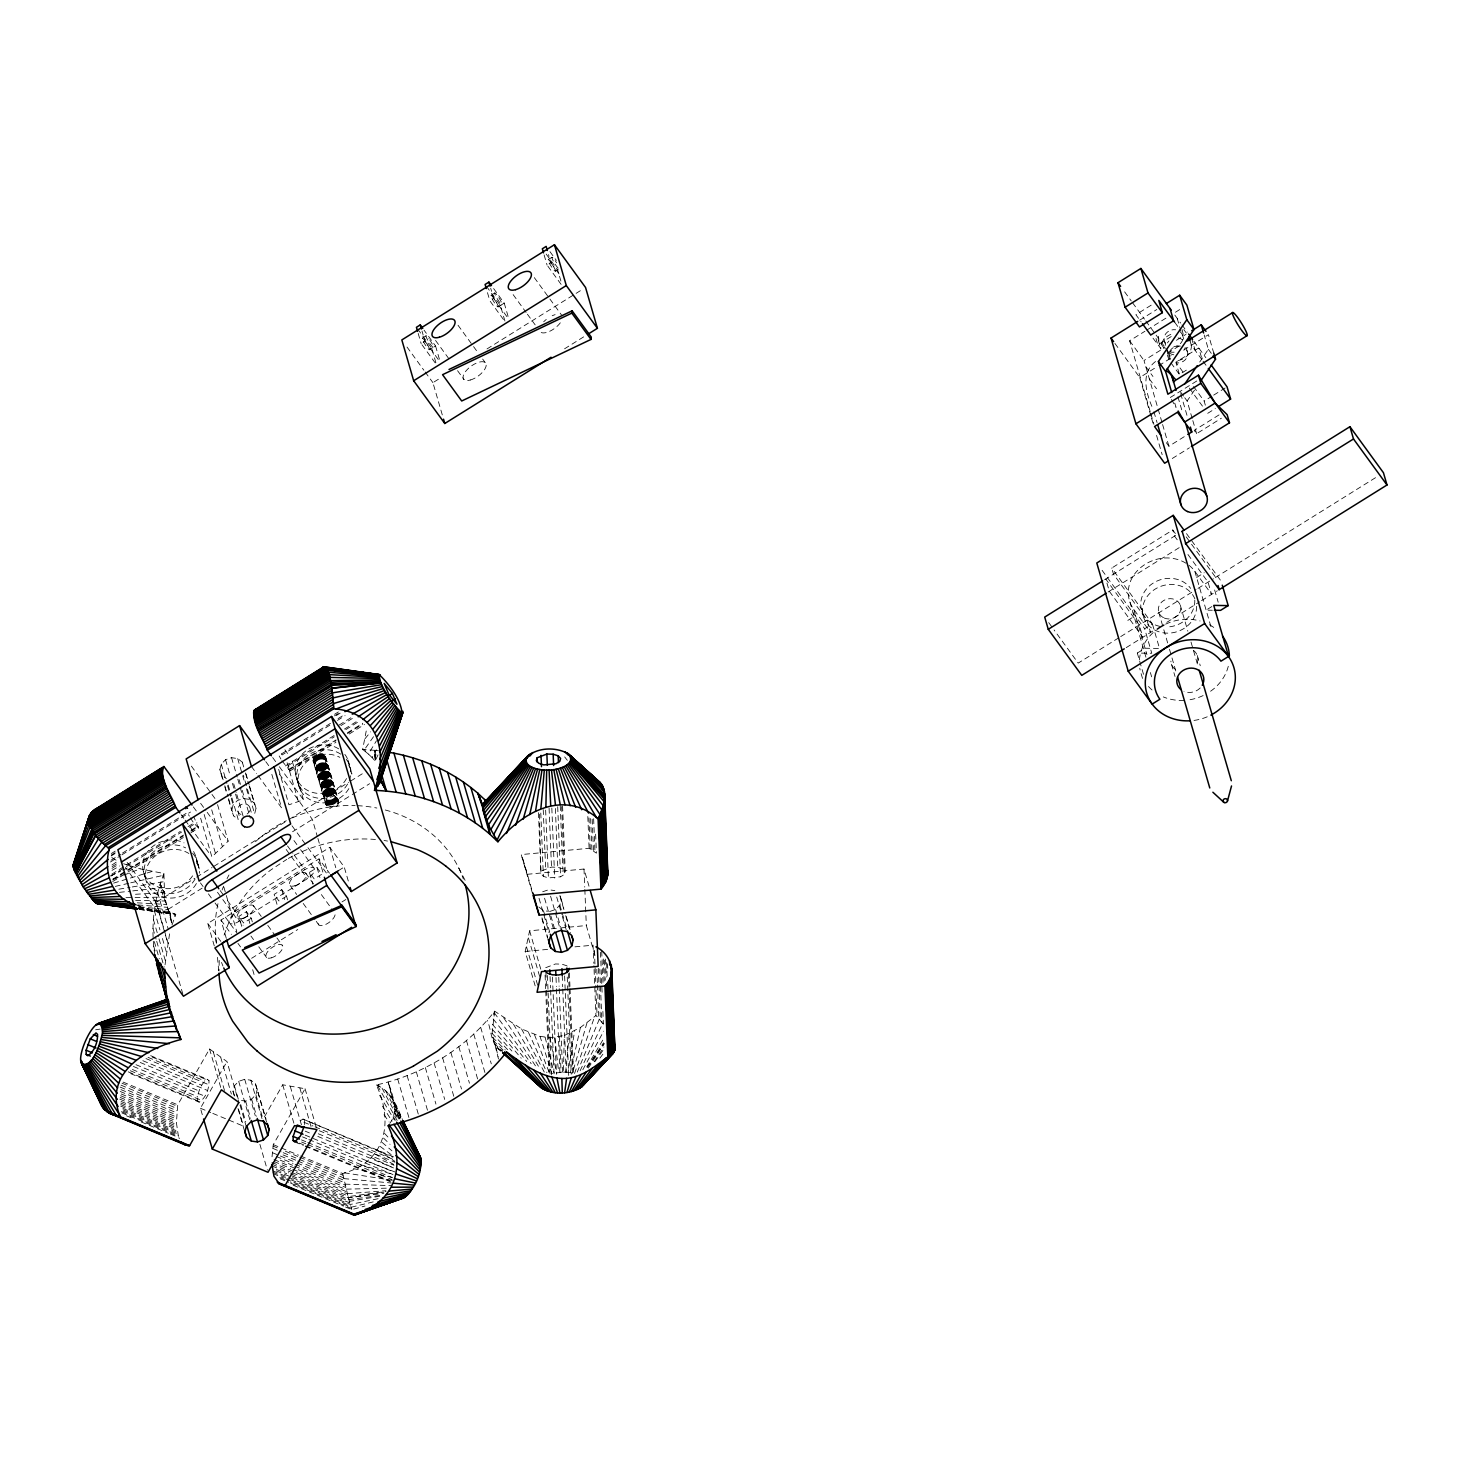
<?xml version="1.0" encoding="UTF-8"?>
<svg xmlns="http://www.w3.org/2000/svg" width="1460" height="1460" viewBox="0 0 1460 1460"><rect width="100%" height="100%" fill="white"/><g stroke="black" fill="none" stroke-linecap="round" stroke-linejoin="round"><path stroke-width="0.75" stroke-dasharray="5 3.75" d="M378.505 750.787L374.618 750.312L375.585 761.609L374.618 750.312L362.627 749.546L366.898 727.5M163.903 873.481L160.18 884.067C162.243 897.699 169.907 909.288 171.641 922.683L164.633 897.079L163.903 873.481L140.215 868.864L123.625 863.773M121.928 1112.922L178.43 1136.446L176.404 1122.703L177.755 1104.837L209.546 1048.973L226.975 1061.584L238.838 1102.409M300.632 1156.01L342.68 1173.511C385.878 1161.832 393.871 1122.265 376.333 1084.981C422.542 1074.651 465.539 1048.736 494.666 1011.196L521.567 1028.953L540.017 1036.344L551.898 1073.447L563.451 1072.096L564.272 1035.541L580.423 1027.511L595.936 1015.558L593.91 965.608M313.079 760.952C328.628 736.059 330.471 783.199 313.079 760.952L325.817 804.57C352.864 816.286 327.387 776.446 325.817 804.57M190.913 832.747L198.542 827.984L193.998 817.217M281.871 760.769L290.12 770.88L288.514 765.368L334.303 736.807M154.833 954.949C151.073 931.316 153.099 906.897 160.18 884.067L164.067 891.659M165.035 964.786L169.579 933.67M219.237 960.406L219 970.991M272.034 1156.758L273.276 1144.622L305.067 1088.74L282.711 1084.78L263.895 1117.831M498.499 1059.011L492.075 1033.406L494.666 1011.196M563.451 1072.096L565.805 1072.151L569.272 1033.643M389.802 1123.379C399.146 1110.768 392.558 1095.055 388.196 1082.006L392.521 1098.778M565.805 1072.151L568.123 1072.333L574.601 1031.015M535.163 985.847L525.18 951.464L529.615 930.805L586.318 925.549L595.041 955.625M568.123 1072.333L570.367 1072.626L580.423 1027.511M222.358 778.289L219.858 769.694L221.263 764.109L225.552 759.693L231.556 757.685L237.706 758.58L242.305 762.156L243.546 765.679M231.939 797.908L238.181 819.407L233.564 815.83L231.72 810.537L233.125 804.934L237.414 800.518L243.418 798.51L249.55 799.405L254.168 802.982L256.029 808.274L254.624 813.877L243.382 775.205M234.257 1095.639L232.998 1091.332L234.403 1085.729L238.692 1081.331L244.714 1079.305L250.846 1080.217L255.463 1083.794L266.048 1119.163M241.52 1100.511L245.609 1101.114L251.613 1099.088L255.901 1094.69L257.307 1089.087M549.599 911.514L555.603 909.489L559.892 905.091L561.297 899.488L559.454 894.195M199.199 1102.154L197.629 1100.749C197.465 1092.883 200.567 1083.63 207.448 1079.323L209.017 1080.728C209.181 1088.594 206.079 1097.847 199.199 1102.154L127.695 1072.388M562.574 805.902L565.257 871.474L564.418 874.376L560.567 876.803L548.413 877.934L543.375 876.328L540.948 873.719L539.361 812.034M586.975 1022.894L572.502 1073.027L570.367 1072.626M172.043 924.892L175.766 914.307L139.156 908.959M224.092 935.112L228.672 922.83L238.071 905.236A136.2 120.377 -16.2 0 1 270.648 870.069L286.817 859.338M574.528 1073.538L594.585 1016.78M577.266 1072.096L599.275 1019.281L595.936 1015.558M378.012 754.911L375.129 760.989L374.618 750.312L376.388 756.444M580.113 1070.709L602.761 1023.442L599.275 1019.281M374.581 760.368L372.118 757.576L376.279 749.728M582.814 1069.815L603.673 1031.198M202.301 1114.692L200.44 1108.249L226.975 1061.584M586.701 1066.986L603.728 1038.553M372.118 757.576L368.394 754.035L376.443 740.786M588.307 1068.045L604.276 1043.772M594.111 1061.748L603.929 1047.003M587.285 1067.096L603.564 1042.75M1199.7 362.043L1208.351 349.305L1204.208 335.015M1192.181 418.418L1187.126 401.007L1194.535 390.094M587.413 1067.315L604.038 1043.572M368.394 754.035L363.905 750.404L374.143 735.803M594.932 1061.657L604.166 1048.663M599.896 1058.135L603.929 1052.824M365.018 738.705L370.657 731.843M217.558 804.642L228.161 841.179L211.882 856.911L200.641 818.239M1155.517 361.514C1139.913 373.231 1146.465 394.802 1153.291 409.548M112 864.995L117.676 861.163L108.733 855.615M541.769 870.817L551.497 867.076L557.793 867.258L562.812 868.864L565.257 871.474M545.73 967.688L555.457 963.965L561.753 964.147L566.79 965.753L569.217 968.345M422.305 338.154L426.119 335.763M490.98 295.321L494.794 292.931M548.212 259.624L552.026 257.234M435.208 362.92L421.155 343.629L424.988 341.257L422.013 331.055M486.381 286.215L500.415 305.505L505.16 321.839L489.848 300.796L493.662 298.424L490.688 288.222M561.114 284.39L547.08 265.099L550.894 262.727L548.522 254.569M429.404 349.743A6.807 0.967 58 0 0 424.97 340.892A6.807 0.967 58 0 0 423.199 341.202A6.807 0.967 58 0 0 429.404 349.743L433.219 347.37M498.097 306.91A6.807 0.967 58 0 0 493.644 298.059A6.807 0.967 58 0 0 491.874 298.369A6.807 0.967 58 0 0 498.097 306.91L501.911 304.538A6.807 0.967 58 0 0 497.458 295.668A6.807 0.967 58 0 0 495.688 295.997A6.807 0.967 58 0 0 501.911 304.538M555.311 271.231A6.807 0.967 58 0 0 550.876 262.362A6.807 0.967 58 0 0 549.106 262.672A6.807 0.967 58 0 0 555.311 271.231L559.144 268.841M435.883 362.627L431.74 348.338L435.554 345.965L424.057 330.179M500.415 305.505L504.229 303.132L492.75 287.346M442.289 414.895L432.926 382.666L440.664 377.848M487.019 348.922L581.682 289.883M564.564 348.794L585.825 335.526M111.362 853.498L115.176 851.125M334.559 714.305L338.373 711.914M111.288 855.067L115.103 852.695M334.486 715.856L338.3 713.484M111.234 855.925L115.048 853.553M336.329 715.528L340.143 713.155M111.051 860.195L120.596 854.264M122.494 853.06L187.355 812.618L189.325 816.122M330.435 723.375L278.933 755.495L280.886 759.017M338.063 718.612L343.793 715.053M110.431 862.002L119.975 856.053M121.873 854.866L190.548 812.034M329.814 725.182L282.127 754.93L280.119 752.447M337.442 720.419L345.071 715.655M112.091 866.656L117.822 863.097M339.103 725.072L352.462 716.75M111.964 868.371L117.694 864.794M340.892 725.602L352.334 718.448M111.727 874.212L180.401 831.379M188.03 826.634L193.76 823.057L198.542 827.984M285.32 765.952L334.924 735.019M344.469 729.069L357.81 720.729M111.106 876.018L124.465 867.696M126.363 866.492L181.679 831.999M189.325 827.236L196.954 822.473M345.746 729.671L359.105 721.349M112.84 879.102L126.18 870.78M128.097 869.594L183.412 835.083M191.041 830.32L196.771 826.761M288.332 769.639L336.037 739.91M347.48 732.756L362.737 723.248M112.767 879.96L126.126 871.638M128.024 870.434L183.358 835.941M190.986 831.178L198.615 826.415M290.193 769.311L335.964 740.749M347.407 733.614L362.682 724.105M112.712 881.53L126.053 873.208M127.969 872.003L183.285 837.511M290.12 770.88L335.909 742.319M349.25 733.997L364.526 724.47M182.847 994.078L156.183 902.335L194.691 878.318M196.607 877.113L212.01 867.514M213.927 866.309L287.072 820.702M289.007 819.498L348.666 782.286M350.601 781.082L364.069 772.668M202.082 888.173L159.742 914.58L125.414 867.423M292.566 831.744L350.51 795.609M352.225 794.532L369.599 783.71M1151.173 305.176L1135.898 314.703L1141.154 321.93M1139.639 320.214L1156.813 309.502M1150.188 411.519L1129.639 340.782L1144.914 331.274M1146.812 330.07L1167.799 316.984M1175.428 312.239L1181.158 308.662M214.291 945.916L207.776 923.45L329.869 847.311L344.231 867.039L348.976 883.373M226.318 938.415L220.971 920.037L319.028 858.881L329.486 873.226M236.137 912.518L304.812 869.686A10.001 4.453 -36.1 0 1 314.521 868.937A10.001 4.453 -36.1 0 1 307.421 878.664L238.746 921.497A10.001 4.453 -36.1 0 1 229.056 922.245A10.001 4.453 -36.1 0 1 236.137 912.518L225.497 897.9M241.721 926.333L238.838 916.405L246.466 911.661L251.248 918.231L252.398 922.191M276.998 904.324L274.133 894.396L281.762 889.651L286.543 896.221L287.693 900.181M309.41 872.386L317.039 867.623L321.839 874.212L314.21 878.957L309.41 872.386L312.878 884.286M1171.23 336.548L1157.871 344.888L1155.499 336.712M1161.977 422.341L1144.001 360.51L1164.989 347.425M1176.431 340.29L1185.976 334.34M251.248 918.231L243.619 922.994L238.838 916.405M286.543 896.221L278.915 900.984L274.133 894.396M1167.471 353.247L1178.986 346.075M338.501 870.598L344.231 867.039M1150.954 416.1L1139.749 377.519L1156.904 366.807M1158.82 365.62L1172.179 357.28M1183.622 350.144L1208.424 334.687L1213.753 353.046M1170.993 362.901L1179.424 374.472L1187.053 369.709M251.613 958.289L297.767 929.509M341.987 901.933L345.837 899.542M1170.281 397.503L1200.813 378.469M1205.34 405.168L1204.153 401.08L1211.782 396.317M1213.68 395.131L1225.141 387.995M1207.712 413.326L1215.341 408.563M1166.303 442.654L1168.912 446.249L1187.984 434.35M1219.027 414.914L1194.225 430.371L1196.616 433.675L1221.418 418.199M1172.271 458.495L1189.444 447.782M1187.947 554.508L1208.041 582.12L1211.599 594.366L1194.846 571.353A36.336 32.12 -16.2 0 0 1163.018 558.103C1150.608 559.49 1138.964 566.352 1132.486 577.138A36.336 32.12 -16.2 0 0 1133.799 609.44L1150.553 632.454L1146.994 620.208L1113.487 574.182L1111.717 568.049L1172.763 529.98L1175.391 533.575M1104.581 579.73L1176.066 535.145M1108.14 591.975L1179.625 547.39M1127.832 620.39L1135.588 615.554M1196.634 577.485L1204.263 572.721M1118.78 637.801L1078.21 663.095L1054.083 629.972M1120.714 636.596L1196.05 589.603M1197.985 588.398L1213.442 578.762M1215.377 577.558L1375.722 477.566M1143.509 674.319L1137.322 653.058L1151.776 653.259L1144.658 628.767L1152.396 623.931L1111.717 568.049M1126.207 647.638L1155.17 629.57M1166.777 622.343L1199.609 601.848M1201.543 600.644L1217.33 590.807M1137.322 653.058L1145.078 648.222L1159.514 648.441L1152.396 623.931M1211.836 606.575L1206.124 610.152L1212.311 610.243M393.397 1156.74L302.987 1119.09L300.304 1120.733L312.933 1125.988M112 870.361L119.738 865.981M110.467 875.945L120.724 871.127M122.768 870.178L130.962 866.327M113.624 879.011L121.8 875.89M123.863 875.106L140.215 868.864M292.219 761.116L303.461 799.806L288.952 804.788L278.349 768.27M542.682 891.75L548.705 889.724L554.837 890.618M113.643 883.099L152.168 871.456M345.527 1207L351.787 1209.61L364.982 1206.015M540.017 1036.344L550 1037.695L564.272 1035.541M373.212 1201.89L351.094 1207.256L290.321 1181.943M115.303 886.384L128.535 883.337M130.725 882.826L163.794 875.215M378.122 1198.715L350.309 1204.482L287.547 1178.348M379.837 1196.215L349.433 1201.343L272.418 1169.259M118.862 889.195L130.049 887.333M132.294 886.95L163.666 881.731M95.63 1029.793L100.101 1029.081M290.668 1173.749L348.484 1197.802L383.943 1192.163M342.68 1173.511L348.119 1196.616L386.079 1191.488M379.618 1195.521L348.885 1199.591L288.806 1174.57M348.119 1196.616L348.484 1197.802L383.87 1193.331M119.446 892.352L130.542 891.148M132.75 890.892L163.812 887.479M532.444 893.264L521.22 854.574L589.11 848.296L596.428 853.151L595.589 832.93M589 886.22L584 869.029L527.297 874.284L521.22 854.574M139.321 909.379L175.766 914.307M525.18 951.464L550.073 949.164M574.966 946.847L593.07 945.186L593.818 963.345M347.407 1193.678L385.896 1190.721M135.47 894.286L164.122 892.589L160.18 884.067L164.232 893.429M346.294 1189.152L386.352 1188.184M125.961 897.681L132.787 897.572M135.068 897.535L164.633 897.079M135.652 900.345L165.29 901.021M345.089 1184.151L391.243 1185.63M137.258 902.827L166.13 904.433M137.933 904.926L167.133 907.335M343.83 1178.603L391.426 1183.02M139.594 906.751L168.302 909.762M138.463 906.697L164.031 912.281M138.153 907.864L169.689 911.697L175.163 914.361M138.518 908.029L152.077 909.689M137.714 908.667L171.258 913.12M139.576 909.379L173.046 914.015M538.849 907.043L543.448 910.62L547.555 911.222M344.414 1172.8L392.338 1180.355M384.053 840.486L387.502 841.069M353.393 1168.566L392.923 1177.545M360.474 1164.678L391.974 1174.168M135.488 904.598L142.825 907.153M366.186 1160.992L395.058 1171.997M150.672 1055.671L207.448 1079.323M152.242 1057.095L209.017 1080.728M302.987 1119.09L392.868 1157.287M148.007 1057.332L204.783 1080.966M315.031 1126.865L394.948 1160.134M145.964 1058.573L209.054 1084.835M319.302 1130.734L395.003 1162.251M142.843 1060.708L201.717 1085.218M318.28 1133.763L393.981 1165.281M140.269 1062.497L207.557 1090.51M305.195 1131.153L309.392 1132.905M317.805 1136.409L393.507 1167.927M135.999 1064.705L199.089 1090.967M305.14 1135.113L393.452 1171.887M133.426 1066.475L204.929 1096.241M302.567 1136.902L306.764 1138.654M308.863 1139.53L392.977 1174.552M132.404 1069.505L197.593 1096.642M301.545 1139.913L305.742 1141.665M307.841 1142.541L391.955 1177.563M130.36 1070.746L201.863 1100.511M301.599 1142.03L305.815 1143.782M307.914 1144.658L392.028 1179.68M128.243 1071.841L197.629 1100.749M299.464 1143.143L303.68 1144.896M305.779 1145.772L389.893 1180.793M294.719 1141.939L303.132 1145.425M305.231 1146.301L391.462 1182.198M200.44 1108.249L210.751 1112.538M212.813 1113.396L241.721 1125.441M123.078 1082.079L177.755 1104.837M273.276 1144.622L298.515 1155.134M122.001 1083.229L177.536 1106.351M273.057 1146.136L277.181 1147.852M285.412 1151.265L297.749 1156.411M299.811 1157.269L342.99 1175.245M120.997 1085.163L177.244 1108.578M272.764 1148.363L281.105 1151.831M283.185 1152.688L343.611 1177.855M120.14 1087.079L176.989 1110.75M283.058 1154.915L295.687 1160.171M297.803 1161.047L344.122 1180.355M120.961 1089.634L176.788 1112.885M272.327 1152.652L295.066 1162.123M297.128 1162.999L344.688 1182.801M120.231 1091.478L176.624 1114.966M276.341 1156.466L293.04 1163.438M295.139 1164.295L345.254 1185.173M121.198 1093.96L176.514 1116.991M280.229 1160.171L292.529 1165.281M294.573 1166.139L345.783 1187.473M120.614 1095.712L176.423 1118.944M274.024 1159.587L346.385 1189.717M120.194 1097.464L176.404 1120.86M274.005 1161.503L290.668 1168.438M292.748 1169.296L346.859 1191.834M119.775 1099.124L176.404 1122.703M271.943 1162.488L347.462 1193.933M121.071 1101.442L176.459 1124.51M271.998 1164.277L290.449 1171.96M292.511 1172.818L347.9 1195.886M120.815 1103.012L176.55 1126.226M272.089 1166.011L288.605 1172.891M120.76 1104.6L176.696 1127.886M276.378 1169.387L286.726 1173.712M120.669 1106.096L176.879 1129.492M122.877 1108.45L177.098 1131.025M272.637 1170.792L349.798 1202.93L351.787 1209.61M122.987 1109.837L177.372 1132.486M272.91 1172.252L285.448 1177.49M123.279 1111.224L177.682 1133.872M273.202 1173.658L283.678 1178.001M285.759 1178.877L350.637 1205.887M121.454 1111.644L178.029 1135.187M279.846 1177.581L288.24 1181.067M280.229 1178.822L288.605 1182.308M290.704 1183.184L351.385 1208.442M126.564 1115.841L132.842 1118.451M141.2 1121.937L168.393 1133.252M170.492 1134.128L176.769 1136.738M293.223 1185.228L343.428 1206.124M370.803 1157.415L394.401 1168.365M502.532 1051.2C490.341 1046.455 491.837 1030.139 487.22 1020.23M376.333 1084.981C390.915 1090.693 396.919 1105.95 402.394 1119.382M374.581 1153.838L393.726 1164.423M1183.239 334.413L1181.286 326.146M1168.912 359.616L1165.883 350.728M377.666 1150.206L394.82 1161.302M362.627 749.546L363.905 750.404M380.148 1146.41L392.831 1155.882M219.858 769.694L221.701 775.005L226.318 778.582M382.1 1142.414L391.974 1150.827M497.586 1048.225L500.944 1051.255M500.707 1050.598L495.743 1046.09L498.134 1056.784M494.283 1043.553L502.386 1051.072M493.188 1040.615L503.043 1050.032M383.542 1138.088L390.057 1144.348M492.458 1037.239L505.288 1049.995M492.075 1033.406L507.733 1049.758M384.509 1133.343L389.126 1138.307M492.038 1029.117L511.894 1051.017M602.761 1023.442L603.418 1024.172L602.852 1010.685M492.403 1024.299L521.202 1058.208M493.152 1018.916L526.713 1061.475M564.673 756.919L567.338 760.332M1208.351 349.305L1211.946 354.251M1174.807 315.068L1180.647 323.08M1181.979 324.887L1187.272 332.168M1193.897 341.275L1205.832 357.663M1183.786 329.577L1186.268 333.008M1174.789 322.386L1181.14 331.11M1190.028 340.727L1191.269 345.016L1202.31 360.182L1198.751 347.936L1175.866 362.226L1179.424 374.472M1203.058 361.222L1207 366.624M1124.62 291.836L1131.245 300.942M1132.559 302.749L1144.494 319.138M1145.826 320.963L1164.386 346.458M1165.7 348.283L1171.066 355.638M1182.947 371.953L1176.304 362.846A9.545 8.431 -16.2 0 0 1186.615 358.01A9.545 8.431 -16.2 0 0 1184.699 347.918M1193.55 386.517L1204.153 401.08M1158.656 336.256A15.44 13.651 -16.2 0 0 1158.273 339.851L1164.624 349.013M1152.998 338.173L1160.773 348.429A15.44 13.651 -16.2 0 1 1171.577 334.121M1189.352 388.104L1202.456 406.117M1183.531 396.08L1179.954 391.134L1187.309 416.501M1184.735 397.722L1187.126 401.007M1129.639 340.782L1144.001 360.51M1145.79 366.642L1152.962 376.498M1149.348 378.888L1156.521 388.743M1114.929 343.447L1139.749 377.519M1186.505 533.612L1221.089 581.098M1186.195 536.86L1190.21 542.39M1191.561 544.233L1215.687 577.375M1177.216 539.78L1174.534 536.094L1172.763 529.98M1102.099 570.331L1144.658 628.767M1048.718 622.599L1052.751 628.129M549.964 251.649L556.351 260.427M546.149 254.04L557.647 269.808L561.79 284.098M550.894 262.727L559.819 275.009M534.323 277.637L548.577 297.238M549.891 299.008L561.553 315.05M513.135 294.61L526.093 312.422M527.389 314.192L535.181 324.887M493.662 298.424L507.697 317.714M458.02 325.233L472.273 344.834M473.569 346.604L477.457 351.951M482.658 359.069L485.249 362.627M435.536 340.417L449.789 359.999M457.564 370.694L464.043 379.6M417.688 329.048L431.74 348.338M424.988 341.257L439.022 360.547M407.012 347.042L423.856 370.201M425.152 371.971L432.926 382.666M284.901 749.801L287.584 753.47M272.691 757.558L278.057 764.912M279.389 766.737L303.461 799.806M279.353 774.055L312.367 819.389L317.276 836.324M265.793 761.627L269.717 767.029M251.43 766.445L256.668 773.654M257.982 775.442L281.579 807.855L270.958 771.336M292 825.776L306.618 845.869M307.951 847.694L328.956 876.548M293.953 840.558L299.263 847.858M300.596 849.683L313.9 867.952M287.529 845.942L292.858 853.242M294.19 855.067L304.812 869.686M305.688 873.062L313.517 883.829M321.364 894.597L333.099 910.73M286.16 849.446L307.421 878.664M290.157 885.508L296.672 894.469M303.205 903.448L314.959 919.581M316.254 921.37L318.864 924.965M191.388 766.135L214.985 798.547M200.641 803.365L205.878 810.555M207.192 812.362L228.161 841.179M193.34 806.905L197.356 812.417M253.42 905.674L261.249 916.424M267.782 925.403L275.612 936.152M276.925 937.941L282.145 945.113M181.131 814.662L183.796 818.348M185.146 820.173L210.55 855.067M220.186 890.6L224.183 896.075M237.87 918.103L243.108 925.275M250.938 936.042L253.547 939.62M258.767 946.792L266.596 957.559M217.485 892.279L221.464 897.754M222.796 899.579L238.746 921.497M200.421 882.88L203.086 886.548M208.415 893.848L213.726 901.313M215.058 902.973L237.396 933.67M220.971 920.037L231.428 934.382M237.943 943.361L240.553 946.938M207.776 923.45L220.825 941.39M127.129 862.422L156.183 902.335M494.301 1012.82L531.184 1063.665M384.016 1114.746L389.035 1121.919M190.311 817.874L193.76 823.057M503.755 1017.857L536.842 1067.953M382.374 1106.096L392.083 1121.152M379.6 1095.292L394.437 1120.094M513.519 1024.299L539.835 1068.611M393.178 1116.444L395.423 1120.258M1171.431 399.474L1176.03 407.34L1174.789 403.124M377.593 1085.601L397.339 1120.769M394.273 1112.648L397.522 1118.634M382.064 1088.193L397.887 1118.013M521.567 1028.953L546.058 1075.472M458.787 868.098L465.923 881.895M399.857 1119.035L394.784 1109.071L398.543 1118.908M385.732 1090.821L400.168 1119.272M394.711 1105.676L401.536 1119.638M388.725 1093.54L400.606 1117.776M391.098 1096.387L401.701 1118.488L392.868 1099.343L388.196 1082.006M528.447 1032.329L546.934 1072.698M178.868 1137.614L179.343 1138.709M534.506 1034.738L549.818 1074.031M232.998 1091.332L234.859 1096.642M394.072 1102.428L398.854 1118.761M1191.579 338.081L1195.12 350.327M1182.545 335.161L1183.731 339.231M1186.104 347.407L1187.29 351.477M1177.216 318.353L1180.173 328.555M1192.82 420.608L1196.616 433.675M1168.675 352.353L1171.048 360.529M1164.478 341.238L1165.664 345.308M1166.85 349.396L1169.204 357.572M1177.946 396.865L1181.706 409.804M1158.382 340.435L1160.882 348.995M1214.629 589.949L1218.188 602.195M1162.598 424.513L1168.912 446.249M1153.911 411.72L1157.05 422.542M1150.827 413.654L1153.929 424.385M1151.575 418.235L1153.437 424.659M1156.557 435.39L1162.16 454.68M1194.846 571.353L1211.07 627.161M1197.291 655.54L1200.266 665.742M1180.301 605.188L1187.856 631.195M1191.013 642.035L1192.893 648.532M1193.532 650.704L1197.93 665.87M1158.784 612.415L1163.182 627.599M1163.821 629.753L1168.858 647.09M1169.478 649.262L1171.376 655.759M1171.997 657.931L1175.774 670.943M1171.467 664.227L1175.026 676.473M1141.939 611.357L1143.709 617.489M1133.799 609.44L1146.921 654.591M1129.894 601.976L1146.045 657.584M1150.389 672.549L1151.63 676.82M1142.523 678.426L1141.337 674.356A45.424 40.15 -16.2 0 1 1139.785 668.242M544.106 254.898L547.08 265.099M504.229 303.132L508.39 317.422M487.476 292.639L489.848 300.796M435.554 345.965L440.299 362.299M418.199 333.427L421.155 343.629M561.297 899.488L563.797 908.083M566.298 916.679L570.039 929.582M560.074 896.349L565.075 913.54M565.695 915.675L570.678 932.867M559.892 905.091L566.754 928.724M556.716 897.061L561.698 914.252M562.337 916.405L566.699 931.443M555.603 909.489L560.604 926.68M550.566 896.166L559.308 926.242M550.84 915.822L554.581 928.706M544.562 898.192L554.544 932.575M543.448 910.62L549.708 932.119M539.032 898.302L549.015 932.666M541.97 917.792L547.591 937.119M541.989 918.942L547.61 938.269M522.899 859.009L532.9 893.392M529.615 930.805L540.857 969.476M528.447 937.922L539.689 976.594M526.494 946.773L537.736 985.445M493.37 1012.893L493.955 1014.864M480.668 1027.311L491.29 1063.829M473.752 1034.082L485.614 1074.907M466.452 1040.542L477.694 1079.232M458.823 1046.674L469.445 1083.21M364.836 749.601L365.401 751.572M450.885 1052.459L461.488 1088.996M442.635 1057.88L454.48 1098.705M347.936 759.894L350.126 768.033M350.564 769.584L351.878 774.074A27.265 24.09 -16.2 0 0 348.009 764.383M434.095 1062.916L444.716 1099.453M425.334 1067.57L435.938 1104.107M325.708 757.046L338.446 800.664M325.361 756.572L338.428 801.266M324.941 756.116L338.355 801.85M324.485 755.714L338.209 802.452M416.319 1071.822L428.181 1112.648M323.992 755.349L338.008 803.018M325.872 762.759L337.734 803.584M323.445 755.039L335.307 795.864M322.861 754.784L337.406 804.131M325.16 763.817L337.023 804.642M322.259 754.583L334.121 795.408M324.74 764.292L336.603 805.117M321.638 754.437L333.482 795.262M324.248 764.73L336.11 805.555M320.981 754.345L332.844 795.171M323.737 765.131L335.599 805.957M320.324 754.309L332.187 795.134M323.171 765.478L335.034 806.303M319.667 754.327L331.529 795.152M322.587 765.788L334.45 806.614M318.992 754.418L330.854 795.244M321.966 766.025L333.829 806.869M318.353 754.564L330.215 795.39M321.328 766.226L333.19 807.052M317.714 754.765L329.577 795.591M320.671 766.372L332.533 807.197M317.094 755.002L328.956 795.828M320.014 766.464L331.876 807.289M316.491 755.313L328.354 796.138M319.338 766.482L331.201 807.307M315.944 755.659L327.807 796.485M318.682 766.445L330.544 807.27M315.415 756.061L327.277 796.886M318.043 766.354L329.905 807.179M314.94 756.499L326.803 797.324M317.404 766.208L329.266 807.033M314.502 756.992L326.365 797.817M407.121 1075.637L418.345 1114.327M314.119 757.485L328.664 806.832M316.236 765.752L328.099 806.577M313.791 758.032L325.653 798.857M313.535 758.598L327.551 806.267M313.316 759.163L327.04 805.902M313.17 759.766L326.584 805.5M313.097 760.35L326.182 805.062M397.722 1079.049L409.585 1119.875M329.869 847.311L335.8 867.714M317.897 838.442L327.733 872.313M296.909 778.527L298.205 783.016M298.643 784.567L299.939 789.075M296.69 778.417L298.114 783.308M319.028 858.881L323.773 875.215M287.109 762.704L298.351 801.394M317.039 867.623L319.923 877.551M378.523 1084.524L379.089 1086.495M281.762 889.651L284.627 899.561M246.028 773.891L249.149 784.64M249.77 786.794L256.029 808.274M242.305 762.156L244.805 770.752M245.426 772.887L248.547 783.637M249.167 785.79L254.168 802.982M237.706 758.58L242.068 773.617M242.688 775.771L243.948 780.06M246.43 788.655L249.55 799.405M249.824 807.398L251.595 813.53M239.093 779.603L241.593 788.199M242.214 790.353L250.335 818.275M231.556 757.685L237.177 777.012M237.798 779.165L243.418 798.51M233.709 783.764L236.191 792.36M236.83 794.514L243.692 818.148M225.552 759.693L229.913 774.749M232.414 783.345L234.914 791.922M235.535 794.076L237.414 800.518M237.925 811.395L239.112 815.483M228.198 785.024L231.319 795.773M221.263 764.109L226.884 783.436M227.504 785.589L230.625 796.339M231.246 798.474L233.125 804.934M221.701 775.005L224.201 783.6M224.822 785.736L227.942 796.485M228.581 798.638L233.564 815.83M224.858 786.885L226.099 791.192M228.6 799.788L231.72 810.537M305.067 1088.74L316.929 1129.566M299.866 1088.101L311.108 1126.791M246.466 911.661L249.915 923.559M211.7 809.826L222.321 846.344M290.284 1086.459L302.147 1127.284M252.671 969.696L254.441 975.828M204.163 814.443L215.386 853.133M282.711 1084.78L294.573 1125.605M223.873 887.096L236.776 931.553M196.023 857.294L197.447 862.203M197.903 864.466L199.217 868.955M255.463 1083.794L266.687 1122.466M255.901 1094.69L262.763 1118.323M250.846 1080.217L262.709 1121.043M251.613 1099.088L256.613 1116.279M244.714 1079.305L255.317 1115.841M259.898 1144.348L267.399 1170.135M245.609 1101.114L250.591 1118.305M238.692 1081.331L250.554 1122.156M240.718 1104.508L245.718 1121.7M234.403 1085.729L239.404 1102.92M240.024 1105.074L246.266 1126.572M238.601 1109.527L242.962 1124.565M237.998 1108.523L244.24 1130.022M220.77 1057.514L231.374 1094.051M163.137 875.398L163.703 877.369M174.415 914.234L174.999 916.223M213.343 1052.076L225.205 1092.901M209.546 1048.973L220.788 1087.645M157.716 892.845L168.32 929.363M155.764 901.678L167.608 942.503M144.321 874.011L145.635 878.5M143.372 871.383L144.796 876.292M154.304 910.584L159.925 929.911M162.425 938.506L166.166 951.409M153.373 919.49L158.374 936.681M158.994 938.835L165.236 960.333M152.953 928.414L156.074 939.163M156.713 941.317L164.195 967.104M154.322 941.609L159.304 958.8M153.683 946.171L155.563 952.614M545.127 1037.312L554.106 1072.954M348.484 1197.802L349.798 1202.93M169.415 911.332L171.66 922.957M1191.269 345.016L1191.378 345.6A15.44 13.651 -16.2 0 1 1176.632 360.729M550 1037.695L556.37 1072.571M169.962 911.952L171.696 922.738M554.745 1037.531L558.705 1072.297M215.751 937.484L216.335 944.091M217.504 957.34L218.671 970.572M559.472 1036.819L561.078 1072.133M607.524 963.801L607.725 968.363M606.593 962.56L607.141 976.156M605.48 959.092L606.21 977.105M604.458 960.114L605.279 980.244M603.272 958.928L604.184 981.12M601.721 951.135L603.035 982.872M600.48 952.267L602.214 994.972M593.636 818.695L594.986 852.056M599.768 968.966L601.958 1022.347M592.194 819.224L593.49 850.997M598.29 968.309L600.425 1020.503M590.625 818.531L591.92 849.957M596.793 969.294L597.341 982.762M597.432 985.007L598.819 1018.678M588.982 817.928L590.26 848.953M594.402 950.278L595.936 987.946M596.027 990.172L597.122 1016.762M587.814 816.505L589.11 848.296M584 869.029L584.73 887.114M584.839 889.377L586.318 925.549M569.4 972.871L569.947 986.431M570.039 988.694L573.47 1072.333M561.644 806.559L564.418 874.376M568.469 973.51L569.035 987.088M569.126 989.351L572.63 1075.253M560.239 805.555L562.812 868.864M567.246 977.05L571.225 1074.25M557.702 806.723L560.567 876.803M564.618 975.955L568.688 1075.418M555.384 808.475L557.793 867.258M562.209 975.444L562.666 986.741M562.757 989.004L566.279 1074.907M551.825 808.019L554.69 878.099M558.76 977.251L559.125 986.285M559.216 988.548L562.72 1074.45M549.088 808.311L551.497 867.076M556.005 977.525L556.388 986.577M556.479 988.84L559.983 1074.742M545.639 810.099L548.413 877.934M552.464 977.068L556.442 1074.286M543.23 809.606L545.639 868.39M550.055 976.576L550.511 987.872M550.621 990.135L554.125 1076.038M540.784 813.019L543.375 876.328M547.427 975.462L551.497 1074.943M545.912 972.214L546.569 988.037M546.661 990.3L550.073 1073.939M538.448 812.673L540.948 873.719M545.091 975.116L545.639 988.694M545.73 990.957L549.07 1072.333M304.538 1120.514L304.574 1124.601M192.556 853.169A27.265 24.09 -16.2 0 1 198.104 866.346M195.093 879.029A27.265 24.09 -16.2 0 1 157.954 891.239A27.265 24.09 -16.2 0 1 147.916 858.17A27.265 24.09 -16.2 0 1 185.639 847.877M346.257 759.291A27.265 24.09 -16.2 0 1 327.752 797.853A27.265 24.09 -16.2 0 1 297.822 768.726A27.265 24.09 -16.2 0 1 341.622 754.784M348.849 788.601A27.265 24.09 -16.2 0 1 311.582 800.427A27.265 24.09 -16.2 0 1 302.001 767.212A27.265 24.09 -16.2 0 1 339.851 757.339M197.392 862.933A27.265 24.09 -16.2 0 1 199.418 873.189M196.406 883.519A27.265 24.09 -16.2 0 1 158.574 895.418A27.265 24.09 -16.2 0 1 150.07 861.418A27.265 24.09 -16.2 0 1 188.869 853.48M335.088 914.836A10.001 4.453 -36.1 0 1 324.631 924.892A10.001 4.453 -36.1 0 1 318.718 921.023M193.559 851.508A27.265 24.09 -16.2 0 1 196.698 863.572M192.611 875.836A27.265 24.09 -16.2 0 1 155.38 885.8A27.265 24.09 -16.2 0 1 146.767 852.841A27.265 24.09 -16.2 0 1 184.015 842.876M346.513 778.545A27.265 24.09 -16.2 0 1 308.206 790.736A27.265 24.09 -16.2 0 1 300.577 756.024A27.265 24.09 -16.2 0 1 340.198 749.874M344.834 754.382A27.265 24.09 -16.2 0 1 349.287 766.044M240.955 814.516A6.278 5.548 -16.2 0 1 238.965 806.267A6.278 5.548 -16.2 0 1 248.492 805.372A6.278 5.548 -16.2 0 1 247.178 813.95M429.751 339.888A6.807 0.967 58 0 1 432.999 347.316A6.807 0.967 58 0 1 426.795 338.391A6.807 0.967 58 0 1 428.784 338.501M560.311 322.806A13.633 6.077 -36.1 0 1 540.364 332.004M543.686 321.784A13.633 6.077 -36.1 0 1 546.277 319.448M552.19 315.762A13.633 6.077 -36.1 0 1 555.129 314.648M558.14 268.166A6.807 0.967 58 0 1 551.989 258.11A6.807 0.967 58 0 1 556.607 262.855M1194.773 600.169A27.265 24.09 -16.2 0 1 1168.748 626.906M1160.025 626.413A27.265 24.09 -16.2 0 1 1146.246 589.256A27.265 24.09 -16.2 0 1 1190.648 588.398M1196.543 606.302A27.265 24.09 -16.2 0 1 1159.021 631.815A27.265 24.09 -16.2 0 1 1151.429 591.847A27.265 24.09 -16.2 0 1 1195.375 600.115M1228.28 666.289A45.424 40.15 -16.2 0 1 1209.938 691.693M1203.131 695.58A45.424 40.15 -16.2 0 1 1187.984 700.034M1184.078 700.38A45.424 40.15 -16.2 0 1 1163.31 696.913M1152.049 689.996A45.424 40.15 -16.2 0 1 1146.228 683.663M1139.439 659.811A45.424 40.15 -16.2 0 1 1155.663 630.392M1165.628 624.168A45.424 40.15 -16.2 0 1 1200.083 620.974M1209.5 624.77A45.424 40.15 -16.2 0 1 1215.03 628.384M1207.237 716.805A45.424 40.15 -16.2 0 1 1193.915 720.437M1193.568 650.43A13.633 12.045 -16.2 0 1 1196.324 664.847M1175.172 669.319A13.633 12.045 -16.2 0 1 1170.884 661.125M1200.211 687.97A13.633 12.045 -16.2 0 1 1183.987 691.401M1170.245 359.525A9.545 8.431 -16.2 0 1 1170.537 350.053A9.545 8.431 -16.2 0 1 1180.373 346.111M1185.1 347.699A9.545 8.431 -16.2 0 1 1184.242 349.834M1173.767 354.78A9.545 8.431 -16.2 0 1 1169.442 352.973M1167.525 342.881A9.545 8.431 -16.2 0 1 1168.949 340.983M1178.001 337.935A9.545 8.431 -16.2 0 1 1182.326 339.742M1179.954 331.584A9.545 8.431 -16.2 0 1 1182.381 340.636A9.545 8.431 -16.2 0 1 1173.858 346.677M1165.5 343.191A9.545 8.431 -16.2 0 1 1165.792 333.72A9.545 8.431 -16.2 0 1 1175.628 329.777M1174.15 352.17A15.44 13.651 -16.2 0 1 1170.153 352.061M222.978 966.1A127.951 113.077 -16.2 0 1 221.537 962.432M216.518 943.361A127.951 113.077 -16.2 0 1 217.978 903.685M222.102 890.016A127.951 113.077 -16.2 0 1 223.599 886.183M227.048 878.646A127.951 113.077 -16.2 0 1 228.983 874.96M255.427 841.708A127.951 113.077 -16.2 0 1 286.306 820.721M292.329 817.874A127.951 113.077 -16.2 0 1 355.145 805.573M357.353 805.664A127.951 113.077 -16.2 0 1 376.863 808.037M385.276 809.99A127.951 113.077 -16.2 0 1 463.349 879.029M288.332 858.443A136.2 120.377 -16.2 0 1 292.986 855.962M294.555 855.159A136.2 120.377 -16.2 0 1 327.989 843.059A136.766 120.87 -16.2 0 1 349.013 839.591L356.149 839.098A135.853 120.067 -16.2 0 1 375.439 839.482M1139.256 625.026L1105.749 579L1109.308 591.245L1142.815 637.272L1139.256 625.026M294.847 885.8A10.001 4.453 -36.1 0 0 306.308 874.047A10.001 4.453 -36.1 0 0 292.602 878.026A10.001 4.453 -36.1 0 0 294.847 885.8M242.579 918.395A10.001 4.453 -36.1 0 0 254.04 906.66A10.001 4.453 -36.1 0 0 240.316 910.62A10.001 4.453 -36.1 0 0 242.579 918.395M271.304 957.851A10.001 4.453 -36.1 0 0 282.765 946.098A10.001 4.453 -36.1 0 0 269.041 950.077A10.001 4.453 -36.1 0 0 271.304 957.851M470.467 379.983A13.633 6.077 -36.1 0 0 486.089 363.978A13.633 6.077 -36.1 0 0 467.383 369.38A13.633 6.077 -36.1 0 0 470.467 379.983M1164.277 618.055A11.351 10.037 -16.2 0 0 1180.793 607.761A11.351 10.037 -16.2 0 0 1163.565 600.589A11.351 10.037 -16.2 0 0 1164.277 618.055"/><path stroke-width="1.5" d="M598.089 818.731C603.035 807.946 609.094 792.926 600.115 782.615L567.83 753.506C555.658 746.899 538.393 747.319 527.498 756.262L483.388 803.894L483.187 810.793L489.812 834.171L497.933 841.763C522.516 811.924 563.706 788.966 598.089 818.731L600.972 889.122L533.082 895.4L539.16 915.11L595.862 909.854L598.162 966.374L541.477 971.63L537.043 992.289L604.933 986.011C617.963 974.003 610.371 953.672 595.881 946.847M545.894 806.522L546.697 769.967C555.165 771.227 578.689 764.693 567.83 753.506L600.115 782.615L567.83 753.506M604.623 793.2L607.853 874.084L605.809 881.913L600.972 889.122M97.4 807.982L89.644 815.045L73.018 865.379L74.241 870.215L83.165 886.804L93.878 901.221L135.488 904.598C111.033 898.375 103.386 870.872 109.263 848.808L175.784 807.325C171.769 794.933 158.209 779.165 163.921 766.5L192.008 805.062M388.177 752.155C421.046 757.485 452.691 771.5 477.949 793.346L488.461 824.973L489.812 834.171C458.038 806.632 416.301 791.849 374.49 790.371C388.013 752.703 379.691 712.608 333.865 708.72L267.344 750.221L271.359 755.733M185.694 808.676L185.749 807.106L187.537 808.329M379.125 674.502C379.928 687.587 391.864 703.3 401.974 713.101C401.171 700.034 389.254 684.32 379.125 674.502L323.938 666.837L322.003 667.895M611.795 968.345L614.861 1049.74L613.273 1053.189L581.627 1086.824C570.112 1094.58 552.884 1095.493 541.186 1087.645L502.623 1052.77M267.344 750.221C263.348 737.829 249.77 722.061 255.482 709.396M546.697 769.967C539.342 770.497 521.129 766.792 527.498 756.262M102.474 1033.388C101.47 1003.038 74.971 1054.303 81.705 1063.829L102.821 1107.647L109.664 1113.359L120.213 1116.772C102.747 1073.556 145.489 1048.627 180.894 1039.502L177.864 1031.563L102.474 1033.388C99.955 1042.44 93.896 1068.154 81.705 1063.829M271.998 1164.277L273.951 1176.212L279.298 1183.95L354.123 1215.231L403.526 1197.893C415.37 1189.17 422.451 1171.997 420.48 1157.433L403.343 1121.371M353.411 1214.3L403.526 1197.893L353.831 1215.121C396.846 1201.781 406.318 1165.828 388.196 1125.806L388.98 1124.766L420.571 1167.927M540.894 808.42L544.343 769.913M571.845 313.115L442.562 374.691L461.707 400.989L590.99 339.413L571.845 313.115L572.137 310.816L449.005 369.471M590.99 339.413L591.282 337.114L572.137 310.816M564.637 1092.719L566.608 1078.356C585.168 1076.75 598.6 1062.716 613.273 1053.189M161.987 770.004L89.608 815.154L73 865.962L89.078 816.578M535.564 811.048L542.025 769.73M374.49 790.371L379.563 783.199L381.206 776.976M341.695 906.824L242.305 950.04L259.059 973.053L356.058 926.553L341.695 906.824L341.969 905.273L244.641 947.577M356.058 926.553L356.331 925.001L341.969 905.273M529.743 814.552L539.798 769.438M269.169 1129.912L267.326 1124.62L262.709 1121.043L256.577 1120.13L250.554 1122.156L246.266 1126.572L244.86 1132.157L246.722 1137.468L251.321 1141.045L257.471 1141.939L263.475 1139.913L267.764 1135.515L269.169 1129.912L267.29 1123.47M573.159 940.313L571.316 935.021L566.699 931.443L560.567 930.549L554.544 932.575L550.256 936.973L548.851 942.576L550.712 947.868L555.311 951.446L561.461 952.34L567.466 950.332L571.754 945.916L573.159 940.313L571.918 936.024M86.14 1050.233L90.264 1038.827L95.995 1032.914L97.564 1034.337C97.729 1042.184 94.626 1051.437 87.746 1055.744L86.176 1054.339L86.14 1050.233L92.454 1052.861M304.082 1126.499L300.45 1136.026L294.719 1141.939L293.168 1140.515L293.132 1136.428L297.256 1125.003L303.552 1127.631M1227.477 801.011L1231.528 785.955M537.152 757.777L536.331 760.678L538.758 763.288L543.777 764.894L555.932 763.762L559.801 761.335L560.622 758.433L558.195 755.824L553.158 754.218L546.88 754.053L537.152 757.777L537.335 762.303M569.217 968.345L568.378 971.265L564.527 973.692L558.651 974.988L552.373 974.805L547.336 973.199L544.909 970.608M590.168 1075.965L581.627 1086.824L611.813 1054.558M523.191 819.169L537.645 769.037M566.973 1092.445L571.316 1077.644M402.851 712.589L380.677 780.096L386.48 791.137L381.699 774.804M379.563 783.199L402.686 712.973M381.899 774.895L402.869 712.005M74.204 862.678L90.921 812.983M377.775 786.338L402.394 713.137M73.109 866.765L88.494 819.534L162.315 773.49M389.072 750.896L402.759 711.221M74.642 862.714L79.917 847.658M375.275 789.568L401.974 713.101M515.581 825.283L535.619 768.544M73.347 867.733L89.115 824.444L88.585 821.925L162.79 775.661M93.477 813.439L94.991 809.314M376.881 779.549L401.427 712.845M73.73 868.883L90.082 827.053L164.268 780.79M378.76 768.325L400.77 712.389M93.878 901.221L96.743 903.466L104.372 903.777M506.419 833.477L533.739 767.942M379.691 759.419L399.985 711.732M167.882 790.316L95.502 835.467L75.591 873.299L93.987 833.459L166.495 786.904L93.276 832.583L75.591 873.299L95.63 835.667L89.115 824.444L163.429 778.089M569.254 1092.062L576.134 1076.367M379.892 752.174L399.109 710.856M74.862 871.693L93.276 832.583M497.933 841.763L497.02 840.248L532.006 767.248M379.527 746.078L398.124 709.815M497.02 840.248L493.681 834.591L530.473 766.464M571.462 1091.569L581.135 1074.469M181.642 1142.322L185.365 1145.023L189.618 1145.662L221.409 1089.799L238.838 1102.409L212.302 1149.075L268.019 1172.271L294.573 1125.605L316.929 1129.566L285.138 1185.447L279.298 1183.95M378.651 740.877L397.065 708.593M493.681 834.591L490.834 829.536L529.122 765.606M76.449 875.033L98.422 838.825L95.63 835.667M377.319 736.333L395.934 707.206M527.991 764.693L488.461 824.973L490.834 829.536M573.543 1090.985L586.445 1071.841M1191.36 446.596L1229.503 422.798L1227.13 414.622L1215.158 403.07L1198.423 375.184L1167.89 394.218L1158.4 361.551L1186.816 319.722L1179.698 295.23L1166.339 303.552M1171.723 392.558L1165.591 371.424L1193.988 329.595L1186.87 305.085L1179.698 295.23M1184.881 383.87L1197.236 365.675M1200.704 381.005L1215.541 359.178L1213.753 353.046M77.38 876.876L101.725 842.164L98.422 838.825M486.545 820.848L527.078 763.726M375.512 732.318L394.748 705.673M388.196 1125.806C434.405 1115.476 477.402 1089.562 506.529 1052.021C524.158 1064.577 543.686 1079.816 566.608 1078.356M485.03 817.125L526.403 762.704M575.495 1090.31L592.286 1068.337M483.917 813.786L525.965 761.645M78.42 878.792L105.576 845.705L101.725 842.164M373.267 728.704L393.525 704.012M529.98 755.97L532.845 752.52M577.302 1089.543L598.837 1063.719M483.187 810.793L525.783 760.569M482.858 808.165L531.221 753.36M578.945 1088.704L606.429 1057.606M614.277 1051.601L583.452 1084.762L593.91 1073.082M599.896 1066.42L614.861 1049.74L611.393 965.753M584.31 1082.59L591.61 1074.524M598.928 1066.457L604.769 1059.996M583.452 1084.762L614.861 1049.74M526.148 758.379L482.913 805.865L477.949 793.346L486.07 800.938L511.402 774.293M514.449 770.953L529.761 754.273M580.386 1087.791L609.86 1055.671M483.388 803.894L526.713 757.32M484.3 802.288L528.52 755.24M370.493 725.401L392.247 702.242M581.627 1086.824L612.926 1053.499M79.515 880.763L108.989 850.486M367.135 722.371L390.97 700.38M80.683 882.771L108.058 859.374M363.102 719.506L389.674 698.428M81.906 884.796L107.839 866.638M358.211 716.805L388.397 696.438M422.779 328.427L420.243 324.923L416.428 327.296L417.596 331.384M491.473 285.594L488.917 282.09L485.103 284.463L486.289 288.551M587.76 334.322L597.414 328.299L585.551 287.474L554.435 244.732L401.829 339.924L413.673 380.75L444.789 423.491L551.04 357.226M413.673 380.75L566.298 285.558L554.435 244.732M93.276 810.555L163.921 766.5M254.223 710.18L323.609 666.91M92.363 811.377L162.425 767.686M254.004 710.564L324.065 666.873L378.414 674.63L326.857 668.826L253.62 714.506M91.542 812.235L162.243 768.142M253.821 711.038L324.503 666.946M90.776 813.183L162.115 768.69M253.675 711.586L325.014 667.092M90.192 814.114L162.023 769.311M253.602 712.206L325.434 667.402M253.547 712.9L325.945 667.749L378.414 674.63L325.945 667.749M89.224 816.158L162.005 770.77M253.565 713.666L326.328 668.279M88.841 817.271L162.06 771.61M88.677 818.348L162.169 772.523M253.73 715.4L327.223 669.574L378.231 675.597L327.715 670.341L253.894 716.385M264.479 759.82L239.568 725.62L186.15 758.926L198.012 799.752M88.567 820.666L162.535 774.548M254.095 717.426L328.062 671.308L326.529 668.479M254.35 718.557L328.555 672.275L378.341 676.4M88.877 823.13L163.082 776.848M254.66 719.725L328.865 673.443L328.062 671.308M255.007 720.985L329.321 674.63L378.578 677.367M89.626 825.685L163.83 779.403M255.391 722.298L329.613 676.017L328.865 673.443M255.847 723.686L330.033 677.404L378.961 678.517M90.794 828.367L164.761 782.231M256.339 725.109L330.288 678.991L329.613 676.017M165.29 783.728L91.469 829.773L74.241 870.215L92.4 831.123L165.874 785.298M256.869 726.624L330.69 680.579L379.472 679.849L330.927 682.349L257.453 728.175M380.093 681.327L331.292 684.138L258.073 729.799L331.438 685.361L380.823 682.933L331.894 688.317L330.288 678.991M94.407 833.97L167.17 788.582M258.748 731.478L331.511 686.091M259.46 733.194L331.84 688.061L380.823 682.933L331.292 684.138M96.816 836.89L168.648 792.087M260.209 734.982L332.041 690.178L331.894 688.317M98.112 838.423L169.433 793.93M261.012 736.826L332.332 692.332L332.041 690.178M99.59 839.902L170.272 795.809M261.851 738.705L332.551 694.613L332.332 692.332M101.087 841.434L171.167 797.744M262.727 740.621L332.807 696.931L332.551 694.613M102.711 842.986L172.079 799.715M263.658 742.611L333.026 699.34L332.807 696.931M104.408 844.537L173.046 801.741M264.607 744.618L333.245 701.822L333.026 699.34M105.576 845.705L174.032 803.803M265.611 746.68L333.5 704.341L333.245 701.822M106.142 846.143L108.04 847.694L175.072 805.902M266.632 748.779L333.665 706.968L333.5 704.341M229.257 967.67L214.894 947.96L336.986 871.803L351.349 891.531L397.12 862.97L369.854 769.073L331.548 716.477L117.895 849.738L145.179 943.634L183.467 996.231L229.257 967.67L222.139 943.178L227.851 939.62M121.454 861.984L335.106 728.722L373.413 781.319M388.579 695.854L392.393 693.464L384.162 683.371L388.707 694.139L396.956 704.249L392.393 693.464M391.535 701.11L395.35 698.738M1174.57 322.094L1158.802 300.432L1162.361 312.677L1139.457 326.949L1125.094 307.221L1117.977 282.729L1140.88 268.457L1171.358 310.323M1125.094 307.221L1147.998 292.949L1140.88 268.457M212.211 879.632L280.886 836.799A10.001 4.453 -36.1 0 1 290.577 836.069A10.001 4.453 -36.1 0 1 283.495 845.796L214.821 888.629A10.001 4.453 -36.1 0 1 205.112 889.359A10.001 4.453 -36.1 0 1 212.211 879.632L218.854 888.775M1168.456 460.867L1164.642 463.24L1135.935 423.801L1111.024 338.063L1137.723 321.401M145.179 943.634L358.832 810.373L331.548 716.477M1150.699 335.015L1173.584 320.744L1170.026 308.498M1191.707 330.763L1201.233 324.813L1206.015 331.384M1186.67 341.275L1232.733 312.549M330.873 875.361L338.501 870.598M351.623 927.283L257.416 986.029L228.691 946.573L326.748 885.417L324.375 877.259M1176.304 379.819L1246.949 335.763A13.633 1.935 58 0 0 1238.062 318.024A13.633 1.935 58 0 0 1234.503 318.682A13.633 1.935 58 0 0 1246.949 335.763M1135.935 423.801L1200.795 383.341L1198.423 375.184M1215.158 403.07L1184.626 422.104L1178.165 411.026M1219.155 406.19L1230.597 399.054L1227.039 386.809L1211.125 364.945M1187.984 434.35L1191.798 431.977L1190.374 427.068M1183.859 529.962L1173.219 515.362L1096.789 563.012L1128.215 671.217L1152.159 704.085L1159.897 699.249A36.336 32.12 -16.2 0 1 1171.285 653.916A36.336 32.12 -16.2 0 1 1220.943 661.179L1228.572 656.416L1213.753 605.389L1228.207 605.608L1222.275 585.186M1102.665 580.934L1044.703 617.087L1048.262 629.333L1081.769 675.36L1124.273 648.842M1181.87 531.531L1349.934 426.703L1383.441 472.73L1387 484.994L1218.936 589.803M1048.262 629.333L1106.224 593.18M1185.429 543.777L1353.493 438.967L1349.934 426.703M1228.207 605.608L1220.56 610.353L1214.373 610.262M1128.215 671.217L1204.646 623.548L1173.219 515.362M352.262 714.195L387.137 694.431M83.165 886.804L108.222 872.715M322.733 667.275L379.673 674.757M413.381 1066.11L437.288 1051.2A136.036 120.213 -16.2 0 0 447.946 1042.203A136.692 120.815 -16.2 0 0 461.944 1027.073A136.766 120.87 -16.2 0 0 473.314 1010.32C482.95 993.329 488.644 974.003 488.99 954.42A135.579 119.829 -16.2 0 0 487.64 935.495A136.218 120.377 -16.2 0 0 475.23 899.981L471.927 894.505A135.963 120.158 -16.2 0 0 445.848 866.182M321.966 941.463L336.11 934.674M344.907 711.659L385.915 692.405M84.443 888.793L109.099 877.934M147.825 1006.834L167.115 999.37M335.654 709.122L384.746 690.398M98.66 1023.351L166.714 999.443M97.71 1023.734L157.534 1002.837M354.397 1214.994L404.457 1197.51M99.517 1023.186L166.331 1000.009M353.813 1215.103L403.526 1197.893M96.725 1024.354L145.891 1007.619M356.276 1213.625L405.46 1196.89M100.284 1023.259L166.294 1001.049M361.843 1211.472L402.668 1198.058M85.738 890.746L110.431 882.461M95.666 1025.194L105.978 1021.854M116.289 1018.514L122.476 1016.525M365.255 1209.391L406.519 1196.068M100.977 1023.569L168.593 1001.889L168.429 1000.337M397.01 1199.025L401.208 1197.693M372.154 1207.42L378.523 1205.394M387.01 1202.711L401.883 1197.985L391.243 1201.27M333.482 703.574L383.651 688.427M101.561 1024.099L168.995 1003.914M372.337 1205.504L407.614 1195.01M102.036 1024.847L169.597 1006.378M378.03 1201.835L408.727 1193.769M87.016 892.608L112.219 886.494M102.401 1025.814L170.418 1009.316M332.971 697.953L382.611 686.51M382.666 1198.24L409.877 1192.346M102.656 1026.982L171.44 1012.711M102.802 1028.333L172.681 1016.598M332.442 692.88L381.68 684.667M88.294 894.378L114.482 890.107M386.444 1194.663L411.008 1190.758M102.802 1029.866L174.142 1020.996L175.875 1025.96L102.711 1031.563M89.516 896.038L117.256 893.392M389.528 1191.032L412.158 1189.006M90.703 897.572L120.596 896.44M392.01 1187.236L413.271 1187.126M91.834 898.958L124.647 899.287M102.145 1035.341L180.219 1037.841M92.892 900.181L129.52 901.988M506.529 1052.021L545.219 1090.2M417.943 1155.772L420.48 1157.433M101.689 1037.403L169.396 1043.663M393.963 1183.239L414.348 1185.137M94.754 902.097L134.083 906.222M326.857 668.826L378.249 675.013M111.124 904.598L115.632 905.145M122.385 905.966L126.892 906.514M353.192 671.892L357.718 672.458M362.244 673.005L369.033 673.827M373.559 674.392L380.348 675.214M95.539 902.755L136.254 907.755M97.455 903.339L135.47 908.375M96.196 903.211L136.893 908.667M97.163 903.503L137.35 909.069M96.743 903.466L137.076 909.069M101.123 1039.52L157.753 1048.444M395.404 1178.914L415.388 1183.056M390.952 841.654L417.159 849.556A136.766 120.87 -16.2 0 1 445.921 866.218M100.466 1041.71L148.774 1052.678M99.7 1043.918L141.693 1056.566M594.713 779.457L598.053 780.99M396.353 1174.168L416.374 1180.903M98.86 1046.127L135.999 1060.252M93.331 1034.556L97.528 1036.308M90.264 1038.827L96.579 1041.454M87.636 1044.557L96.05 1048.061M294.628 1130.734L303.041 1134.237M293.132 1136.428L299.428 1139.037M86.176 1054.339L90.392 1056.091M293.168 1140.515L297.365 1142.267M81.085 1061.694L104.609 1109.728L110.814 1112.301M105.722 1110.713L189.618 1145.662M277.163 1182.089L354.543 1214.337M106.781 1111.571L188.96 1145.698M277.838 1182.801L354.433 1214.592M108.076 1112.447L188.011 1145.644M278.55 1183.421L354.379 1214.921M109.336 1113.195L186.205 1145.315M97.948 1048.316L131.364 1063.829M396.81 1168.84L417.304 1178.713M96.962 1050.47L127.586 1067.406M396.682 1162.726L418.144 1176.505M95.922 1052.551L124.52 1071.056M94.827 1054.54L122.038 1074.834M395.879 1155.572L418.892 1174.296M93.714 1056.419L120.085 1078.831M108.04 847.694L109.263 848.808M600.972 783.564L569.875 755.404L601.721 784.421M503.116 1052.897L542.335 1088.558M503.992 1053.609L541.186 1087.645M1212.877 792.233L1223.754 802.252M566.48 752.648L602.98 786.538M504.174 1052.733L543.667 1089.416M570.988 757.466L603.892 788.947L607.524 876.693M530.966 1076.732L535.893 1081.458M92.582 1058.172L118.625 1083.156M564.947 751.864L568.214 755.039M579.675 766.117L582.942 769.274M571.17 758.543L604.458 791.667M394.237 1146.921L419.567 1172.106M515.617 1058.683L546.934 1090.894M604.695 794.66L571.097 759.638L604.677 796.32M604.057 801.631L570.239 761.81L604.568 797.908L570.787 760.733M91.433 1059.759L117.676 1087.901M570.239 761.81L604.458 799.021M525.381 1065.125L548.832 1091.496M391.444 1136.117L420.115 1169.989M90.301 1061.183L117.238 1093.23M569.455 762.85L603.144 805.591M533.429 1069.778L550.858 1091.989M89.169 1062.442L117.366 1099.343M1353.493 438.967L1387 484.994M1186.816 319.722L1193.988 329.595M1213.132 355.893L1215.541 359.178M1188.604 333.993L1192.583 339.468M1208.314 368.431L1230.597 399.054M1147.998 292.949L1162.361 312.677M1200.795 383.341L1229.503 422.798M1117.977 282.729L1120.641 286.361M1142.468 323.719L1150.37 334.559M1158.4 361.551L1165.591 371.424M1191.798 431.977L1177.453 412.249L1154.55 426.521L1161.083 435.481M1111.024 338.063L1113.633 341.64M1204.646 623.548L1228.572 656.416M566.298 285.558L597.414 328.299M358.832 810.373L397.12 862.97M330.781 875.033L347.754 898.338L355.455 924.873L326.748 885.417M280.886 836.799L286.196 844.117M175.784 807.325L179.799 812.837M216.828 871.072L182.5 823.896L199.107 881.055L290.668 823.951L274.06 766.792M568.433 763.872L601.812 809.88M88.075 1063.482L118.15 1106.516M567.192 764.839L600.005 814.534M540.291 1086.678L538.995 1083.521M540.309 1073.155L552.993 1092.39M393.908 1124.273L420.918 1165.974M87.016 1064.303L119.793 1115.166M86.031 1064.924L116.617 1116.006M565.732 765.752L596.629 817.783M396.536 1122.174L421.137 1164.149M380.476 780.644L386.48 791.137L380.786 779.512M85.081 1065.325L112.876 1114.82M399.675 1122.612L421.246 1162.452M84.133 1066.274L80.939 1060.325L83.932 1066.183M84.224 1065.472L109.664 1113.359M564.108 766.591L588.581 813.111M170.492 1013.021L154.833 954.949L170.492 1013.021L180.894 1039.502M546.368 1075.564L555.238 1092.682M400.88 1121.043L421.228 1160.919M413.563 1145.68L417.688 1153.82M104.609 1109.728L83.457 1065.399L106.927 1111.68M402.522 1121.645L421.101 1159.568M402.595 1121.809L419.403 1156.156M103.751 1108.742L82.18 1064.577L102.821 1107.647M83.457 1065.399L105.303 1110.33M402.65 1120.495L420.005 1156.685M402.668 1120.422L420.845 1158.4M81.34 1062.862L101.452 1105.384M562.301 767.358L581.701 809.734M560.33 768.033L575.642 807.343M477.949 793.346L482.913 806.285M164.451 988.858L158.629 972.178M551.88 1077.17L557.538 1092.865M606.685 866.309L607.889 872.77M558.249 768.617L570.13 805.719M165.144 991.03L167.225 997.545M166.86 996.523L168.666 1002.272M613.857 1041.71L615.043 1047.769M1201.233 324.813L1203.606 332.99M1190.028 340.727L1188.878 337.023A15.44 13.651 -16.2 0 1 1188.513 340.618M1172.307 377.446L1176.066 390.386M1186.104 424.897L1206.781 496.09M1218.06 585.533L1219.246 589.621L1185.739 543.595L1182.18 531.349M1157.689 424.696L1180.957 504.777M1199.189 670.195L1231.309 780.735M1177.672 677.44L1209.774 787.98M547.336 250.481L546.149 246.393L542.335 248.784L543.521 252.854M488.917 282.09L490.104 286.178M590.241 890.509L595.862 909.854M420.243 324.923L421.429 329.011M443.548 419.184L444.789 423.491M567.392 930.878L571.754 945.916M561.224 928.834L567.466 950.332M555.84 933.013L561.461 952.34M550.329 934.254L555.311 951.446M548.212 939.273L550.712 947.868M533.064 893.21L539.16 915.11M484.647 799.496L485.231 801.467M495.944 838.332L496.51 840.321M470.868 787.524L482.731 828.349M463.44 782.086L475.303 822.911M455.684 777.012L467.547 817.837M447.618 772.34L459.48 813.165M439.241 768.07L451.103 808.895M430.627 764.219L442.49 805.044M421.757 760.788L433.602 801.613M504.667 1051.747L505.233 1053.718M412.669 757.795L424.513 798.62M403.38 755.24L415.242 796.065M393.926 753.141L405.789 793.966M386.207 757.941L396.189 792.324M376.114 788.455L376.698 790.426M350.163 887.443L351.349 891.531M239.568 725.62L251.43 766.445M226.902 940.459L228.691 946.573M263.402 1120.477L267.764 1135.515M257.234 1118.433L263.475 1139.913M251.23 1120.459L257.471 1141.939M246.959 1126.007L251.321 1141.045M244.842 1131.025L246.722 1137.468M160.564 963.107L164.925 978.145L166.677 995.775M157.424 959.056L165.546 986.997M179.397 1035.76L179.963 1037.75M203.561 1118.999L212.302 1149.075M166.841 997.034L169.816 1007.272M171.002 1011.342L176.313 1029.683M156.475 963.618L173.156 1021.434M556.059 769.11L565.02 804.752M556.99 1078.137L559.892 1092.919M100.265 1101.643L100.503 1102.902M553.778 769.493L560.147 804.369M488.096 824.188L489.812 834.171M551.442 769.767L555.402 804.551M333.665 706.968L333.865 708.72M549.07 769.931L550.694 805.245M604.221 790.353L607.743 875.38M611.065 964.476L614.642 1050.579M604.093 801.412L607.232 878.008M611.192 974.897L614.313 1051.474M603.765 794.514L604.221 805.737M605.133 828.167L605.772 843.88M611.028 972.159L611.576 985.628M612.488 1008.057L613.036 1021.525M603.728 803.31L606.849 879.303M610.809 976.192L613.912 1052.204M603.29 805.135L606.375 880.617M610.335 977.488L613.419 1052.97M602.396 785.517L602.578 789.988M609.55 960.662L609.733 965.133M602.743 807.106L605.809 881.913M609.769 978.802L612.817 1053.591M602.122 809.059L605.152 883.209M609.112 980.08L612.142 1054.229M601.411 811.085L604.422 884.486M608.382 981.375L611.375 1054.777M600.626 813.147L603.582 885.764M607.561 982.653L610.517 1055.27M599.75 815.191L602.688 887.023M606.648 983.912L609.587 1055.744M598.783 817.363L601.684 888.282M605.644 985.172L608.546 1056.109M604.933 986.011L607.798 1056.383M558.195 755.824L558.468 762.613M566.881 967.998L567.064 972.524M553.158 754.218L553.632 765.533M561.936 968.655L562.209 975.444M546.88 754.053L547.336 765.35M555.731 970.754L555.913 975.262M541.021 755.349L541.477 766.646M549.781 969.787L549.964 974.313M561.863 1078.52L562.283 1092.883M99.937 1098.887L99.974 1100.256M164.816 969.239L164.925 978.145M1190.009 720.802A45.424 40.15 -16.2 0 1 1148.327 668.133A45.424 40.15 -16.2 0 1 1220.469 648.423A45.424 40.15 -16.2 0 1 1210.833 715.108M1157.214 629.187A45.424 40.15 -16.2 0 1 1163.857 625.062M1222.531 636.086A45.424 40.15 -16.2 0 1 1229.393 655.704M1181.103 689.74A13.633 12.045 -16.2 0 1 1179.643 673.462A13.633 12.045 -16.2 0 1 1197.656 669.647A13.633 12.045 -16.2 0 1 1202.255 685.269M1165.7 370.657A13.633 11.972 -12.5 0 1 1172.891 380.512M1173.384 382.137A6.807 3.029 -36.1 0 1 1175.373 380.44L1175.61 379.472A13.633 1.551 57.2 0 1 1167.27 368.504M465.138 884.669A127.951 113.077 -16.2 0 1 379.399 1026.581L373.012 1028.57A127.951 113.077 -16.2 0 1 223.763 967.925M413.399 1066.147A136.218 120.377 -16.2 0 1 373.085 1079.725A135.579 119.829 -16.2 0 1 351.897 1082.152C331.091 1083.083 310.049 1079.688 290.777 1071.695A136.766 120.87 -16.2 0 1 256.905 1050.853M256.996 1050.908A136.036 120.213 -16.2 0 1 247.707 1041.892L232.706 1021.288A136.364 120.505 -16.2 0 1 221.464 991.906A136.766 120.87 -16.2 0 1 219.018 973.127M244.513 826.761A6.278 5.548 -16.2 0 0 253.638 821.067A6.278 5.548 -16.2 0 0 244.112 817.107A6.278 5.548 -16.2 0 0 244.513 826.761M515.654 289.664A13.633 6.077 -36.1 0 0 531.294 273.64A13.633 6.077 -36.1 0 0 512.57 279.043A13.633 6.077 -36.1 0 0 515.654 289.664M439.351 337.242A13.633 6.077 -36.1 0 0 454.973 321.237A13.633 6.077 -36.1 0 0 436.266 326.638A13.633 6.077 -36.1 0 0 439.351 337.242M1224.228 802.544A2.263 2.008 -16.2 0 0 1227.532 800.481A2.263 2.008 -16.2 0 0 1224.082 799.04A2.263 2.008 -16.2 0 0 1224.228 802.544M1187.546 511.548A13.633 12.045 -16.2 0 0 1207.365 499.192A13.633 12.045 -16.2 0 0 1186.688 490.578A13.633 12.045 -16.2 0 0 1187.546 511.548"/></g></svg>
